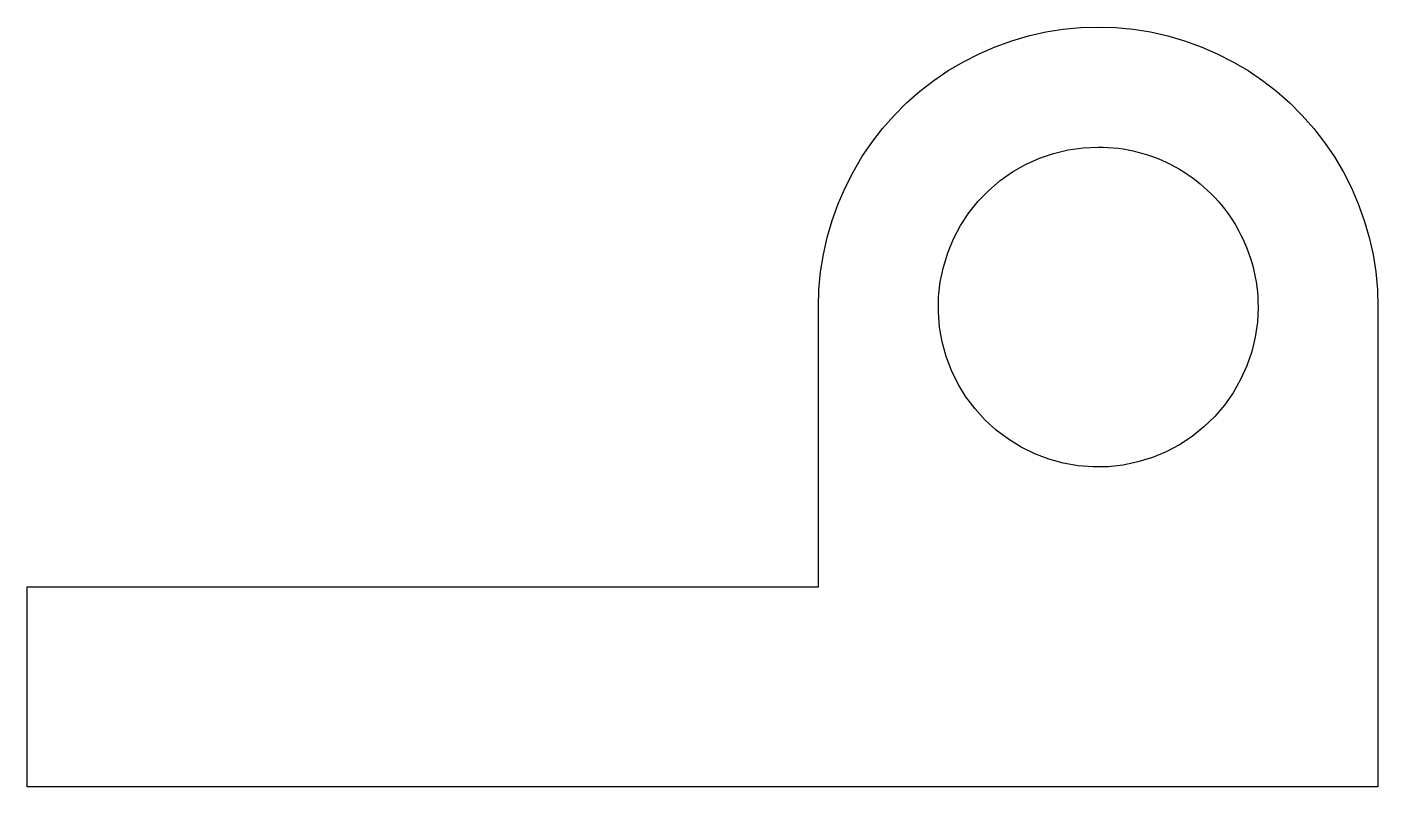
# Model space of a CAD drawing. Header units: metres. Extents: x -29.4 to 4.4, y 0 to 19.
import ezdxf

# ---------------------------------------------------------------- set-up
doc = ezdxf.new("R2010")
doc.units = ezdxf.units.M

msp = doc.modelspace()

# ---------------------------------------------------------------- linework, layer by layer
for points in [[(-9.6, 12), (-9.586, 12.44), (-9.545, 12.877), (-9.476, 13.312), (-9.38, 13.741), (-9.257, 14.163), (-9.108, 14.577), (-8.934, 14.98), (-8.734, 15.372), (-8.51, 15.751), (-8.263, 16.114), (-7.994, 16.462), (-7.703, 16.792), (-7.392, 17.103), (-7.062, 17.394), (-6.714, 17.663), (-6.351, 17.91), (-5.972, 18.134), (-5.58, 18.334), (-5.177, 18.508), (-4.763, 18.657), (-4.341, 18.78), (-3.912, 18.876), (-3.477, 18.945), (-3.04, 18.986), (-2.6, 19), (-2.16, 18.986), (-1.723, 18.945), (-1.288, 18.876), (-0.859, 18.78), (-0.437, 18.657), (-0.023, 18.508), (0.38, 18.334), (0.772, 18.134), (1.151, 17.91), (1.514, 17.663), (1.862, 17.394), (2.192, 17.103), (2.503, 16.792), (2.794, 16.462), (3.063, 16.114), (3.31, 15.751), (3.534, 15.372), (3.734, 14.98), (3.908, 14.577), (4.057, 14.163), (4.18, 13.741), (4.276, 13.312), (4.345, 12.877), (4.386, 12.44), (4.4, 12)], [(1.4, 12), (1.382, 11.624), (1.329, 11.25), (1.241, 10.884), (1.119, 10.528), (0.964, 10.184), (0.777, 9.857), (0.561, 9.548), (0.316, 9.262), (0.045, 9), (-0.249, 8.764), (-0.564, 8.557), (-0.897, 8.381), (-1.245, 8.236), (-1.605, 8.126), (-1.974, 8.049), (-2.349, 8.008), (-2.726, 8.002), (-3.101, 8.032), (-3.473, 8.096), (-3.836, 8.196), (-4.189, 8.329), (-4.527, 8.495), (-4.848, 8.692), (-5.15, 8.918), (-5.428, 9.172), (-5.682, 9.45), (-5.908, 9.752), (-6.105, 10.073), (-6.271, 10.411), (-6.404, 10.764), (-6.504, 11.127), (-6.568, 11.499), (-6.598, 11.874), (-6.592, 12.251), (-6.551, 12.626), (-6.474, 12.995), (-6.364, 13.355), (-6.219, 13.703), (-6.043, 14.036), (-5.836, 14.351), (-5.6, 14.645), (-5.338, 14.916), (-5.052, 15.161), (-4.743, 15.377), (-4.416, 15.564), (-4.072, 15.719), (-3.716, 15.841), (-3.35, 15.929), (-2.976, 15.982), (-2.6, 16)], [(-2.6, 16), (-2.474, 15.998), (-2.349, 15.992), (-2.224, 15.982), (-2.099, 15.968), (-1.974, 15.951), (-1.85, 15.929), (-1.727, 15.904), (-1.605, 15.874), (-1.484, 15.841), (-1.364, 15.804), (-1.245, 15.764), (-1.128, 15.719), (-1.011, 15.671), (-0.897, 15.619), (-0.784, 15.564), (-0.673, 15.505), (-0.564, 15.443), (-0.457, 15.377), (-0.352, 15.308), (-0.249, 15.236), (-0.148, 15.161), (-0.05, 15.082), (0.045, 15), (0.138, 14.916), (0.228, 14.828), (0.316, 14.738), (0.4, 14.645), (0.482, 14.55), (0.561, 14.452), (0.636, 14.351), (0.708, 14.248), (0.777, 14.143), (0.843, 14.036), (0.905, 13.927), (0.964, 13.816), (1.019, 13.703), (1.071, 13.589), (1.119, 13.472), (1.164, 13.355), (1.204, 13.236), (1.241, 13.116), (1.274, 12.995), (1.304, 12.873), (1.329, 12.75), (1.351, 12.626), (1.368, 12.501), (1.382, 12.376), (1.392, 12.251), (1.398, 12.126), (1.4, 12)], [(-9.6, 5), (-9.6, 5.14), (-9.6, 5.28), (-9.6, 5.42), (-9.6, 5.56), (-9.6, 5.7), (-9.6, 5.84), (-9.6, 5.98), (-9.6, 6.12), (-9.6, 6.26), (-9.6, 6.4), (-9.6, 6.54), (-9.6, 6.68), (-9.6, 6.82), (-9.6, 6.96), (-9.6, 7.1), (-9.6, 7.24), (-9.6, 7.38), (-9.6, 7.52), (-9.6, 7.66), (-9.6, 7.8), (-9.6, 7.94), (-9.6, 8.08), (-9.6, 8.22), (-9.6, 8.36), (-9.6, 8.5), (-9.6, 8.64), (-9.6, 8.78), (-9.6, 8.92), (-9.6, 9.06), (-9.6, 9.2), (-9.6, 9.34), (-9.6, 9.48), (-9.6, 9.62), (-9.6, 9.76), (-9.6, 9.9), (-9.6, 10.04), (-9.6, 10.18), (-9.6, 10.32), (-9.6, 10.46), (-9.6, 10.6), (-9.6, 10.74), (-9.6, 10.88), (-9.6, 11.02), (-9.6, 11.16), (-9.6, 11.3), (-9.6, 11.44), (-9.6, 11.58), (-9.6, 11.72), (-9.6, 11.86), (-9.6, 12)], [(-9.6, 5), (-9.6, 5.14), (-9.6, 5.28), (-9.6, 5.42), (-9.6, 5.56), (-9.6, 5.7), (-9.6, 5.84), (-9.6, 5.98), (-9.6, 6.12), (-9.6, 6.26), (-9.6, 6.4), (-9.6, 6.54), (-9.6, 6.68), (-9.6, 6.82), (-9.6, 6.96), (-9.6, 7.1), (-9.6, 7.24), (-9.6, 7.38), (-9.6, 7.52), (-9.6, 7.66), (-9.6, 7.8), (-9.6, 7.94), (-9.6, 8.08), (-9.6, 8.22), (-9.6, 8.36), (-9.6, 8.5), (-9.6, 8.64), (-9.6, 8.78), (-9.6, 8.92), (-9.6, 9.06), (-9.6, 9.2), (-9.6, 9.34), (-9.6, 9.48), (-9.6, 9.62), (-9.6, 9.76), (-9.6, 9.9), (-9.6, 10.04), (-9.6, 10.18), (-9.6, 10.32), (-9.6, 10.46), (-9.6, 10.6), (-9.6, 10.74), (-9.6, 10.88), (-9.6, 11.02), (-9.6, 11.16), (-9.6, 11.3), (-9.6, 11.44), (-9.6, 11.58), (-9.6, 11.72), (-9.6, 11.86), (-9.6, 12)], [(4.4, 12), (4.4, 11.76), (4.4, 11.52), (4.4, 11.28), (4.4, 11.04), (4.4, 10.8), (4.4, 10.56), (4.4, 10.32), (4.4, 10.08), (4.4, 9.84), (4.4, 9.6), (4.4, 9.36), (4.4, 9.12), (4.4, 8.88), (4.4, 8.64), (4.4, 8.4), (4.4, 8.16), (4.4, 7.92), (4.4, 7.68), (4.4, 7.44), (4.4, 7.2), (4.4, 6.96), (4.4, 6.72), (4.4, 6.48), (4.4, 6.24), (4.4, 6), (4.4, 5.76), (4.4, 5.52), (4.4, 5.28), (4.4, 5.04), (4.4, 4.8), (4.4, 4.56), (4.4, 4.32), (4.4, 4.08), (4.4, 3.84), (4.4, 3.6), (4.4, 3.36), (4.4, 3.12), (4.4, 2.88), (4.4, 2.64), (4.4, 2.4), (4.4, 2.16), (4.4, 1.92), (4.4, 1.68), (4.4, 1.44), (4.4, 1.2), (4.4, 0.96), (4.4, 0.72), (4.4, 0.48), (4.4, 0.24), (4.4, 0)], [(-29.4, 0), (-29.4, 0.1), (-29.4, 0.2), (-29.4, 0.3), (-29.4, 0.4), (-29.4, 0.5), (-29.4, 0.6), (-29.4, 0.7), (-29.4, 0.8), (-29.4, 0.9), (-29.4, 1), (-29.4, 1.1), (-29.4, 1.2), (-29.4, 1.3), (-29.4, 1.4), (-29.4, 1.5), (-29.4, 1.6), (-29.4, 1.7), (-29.4, 1.8), (-29.4, 1.9), (-29.4, 2), (-29.4, 2.1), (-29.4, 2.2), (-29.4, 2.3), (-29.4, 2.4), (-29.4, 2.5), (-29.4, 2.6), (-29.4, 2.7), (-29.4, 2.8), (-29.4, 2.9), (-29.4, 3), (-29.4, 3.1), (-29.4, 3.2), (-29.4, 3.3), (-29.4, 3.4), (-29.4, 3.5), (-29.4, 3.6), (-29.4, 3.7), (-29.4, 3.8), (-29.4, 3.9), (-29.4, 4), (-29.4, 4.1), (-29.4, 4.2), (-29.4, 4.3), (-29.4, 4.4), (-29.4, 4.5), (-29.4, 4.6), (-29.4, 4.7), (-29.4, 4.8), (-29.4, 4.9), (-29.4, 5)], [(-29.4, 5), (-29.004, 5), (-28.608, 5), (-28.212, 5), (-27.816, 5), (-27.42, 5), (-27.024, 5), (-26.628, 5), (-26.232, 5), (-25.836, 5), (-25.44, 5), (-25.044, 5), (-24.648, 5), (-24.252, 5), (-23.856, 5), (-23.46, 5), (-23.064, 5), (-22.668, 5), (-22.272, 5), (-21.876, 5), (-21.48, 5), (-21.084, 5), (-20.688, 5), (-20.292, 5), (-19.896, 5), (-19.5, 5), (-19.104, 5), (-18.708, 5), (-18.312, 5), (-17.916, 5), (-17.52, 5), (-17.124, 5), (-16.728, 5), (-16.332, 5), (-15.936, 5), (-15.54, 5), (-15.144, 5), (-14.748, 5), (-14.352, 5), (-13.956, 5), (-13.56, 5), (-13.164, 5), (-12.768, 5), (-12.372, 5), (-11.976, 5), (-11.58, 5), (-11.184, 5), (-10.788, 5), (-10.392, 5), (-9.996, 5), (-9.6, 5)], [(-20, 5), (-19.792, 5), (-19.584, 5), (-19.376, 5), (-19.168, 5), (-18.96, 5), (-18.752, 5), (-18.544, 5), (-18.336, 5), (-18.128, 5), (-17.92, 5), (-17.712, 5), (-17.504, 5), (-17.296, 5), (-17.088, 5), (-16.88, 5), (-16.672, 5), (-16.464, 5), (-16.256, 5), (-16.048, 5), (-15.84, 5), (-15.632, 5), (-15.424, 5), (-15.216, 5), (-15.008, 5), (-14.8, 5), (-14.592, 5), (-14.384, 5), (-14.176, 5), (-13.968, 5), (-13.76, 5), (-13.552, 5), (-13.344, 5), (-13.136, 5), (-12.928, 5), (-12.72, 5), (-12.512, 5), (-12.304, 5), (-12.096, 5), (-11.888, 5), (-11.68, 5), (-11.472, 5), (-11.264, 5), (-11.056, 5), (-10.848, 5), (-10.64, 5), (-10.432, 5), (-10.224, 5), (-10.016, 5), (-9.808, 5), (-9.6, 5)], [(4.4, 0), (3.724, 0), (3.048, 0), (2.372, 0), (1.696, 0), (1.02, 0), (0.344, 0), (-0.332, 0), (-1.008, 0), (-1.684, 0), (-2.36, 0), (-3.036, 0), (-3.712, 0), (-4.388, 0), (-5.064, 0), (-5.74, 0), (-6.416, 0), (-7.092, 0), (-7.768, 0), (-8.444, 0), (-9.12, 0), (-9.796, 0), (-10.472, 0), (-11.148, 0), (-11.824, 0), (-12.5, 0), (-13.176, 0), (-13.852, 0), (-14.528, 0), (-15.204, 0), (-15.88, 0), (-16.556, 0), (-17.232, 0), (-17.908, 0), (-18.584, 0), (-19.26, 0), (-19.936, 0), (-20.612, 0), (-21.288, 0), (-21.964, 0), (-22.64, 0), (-23.316, 0), (-23.992, 0), (-24.668, 0), (-25.344, 0), (-26.02, 0), (-26.696, 0), (-27.372, 0), (-28.048, 0), (-28.724, 0), (-29.4, 0)]]:
    msp.add_lwpolyline(points)

doc.saveas('drawing.dxf')
